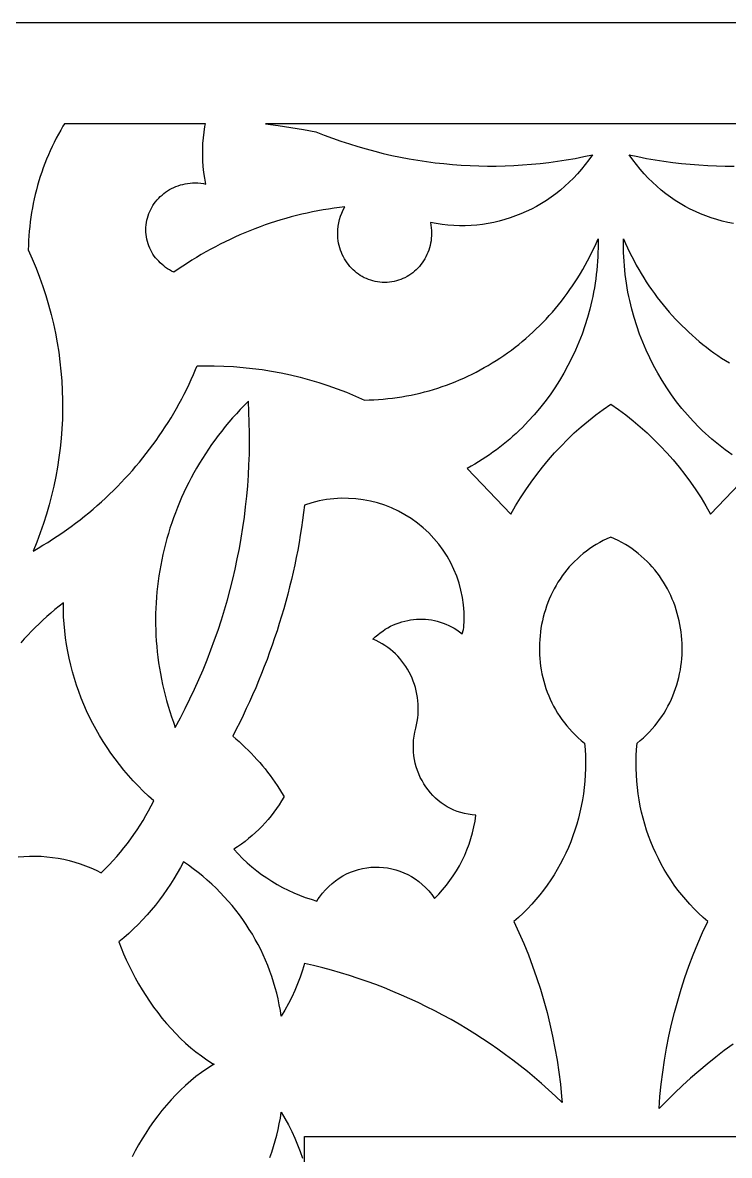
# Model space of a CAD drawing. Extents: x -1429 to -724, y 80 to 630.
# Drawn here: x -1328.2 to -1293.3, y 513.7 to 569.7 of the extents above; entities that cross this region are included whole.
import ezdxf

# ---------------------------------------------------------------- set-up
doc = ezdxf.new("R2010")
doc.units = 0
doc.layers.add('LAYER_1', color=18, linetype='CONTINUOUS')

msp = doc.modelspace()

# ---------------------------------------------------------------- linework, layer by layer
at = {"layer": 'LAYER_1'}
for points in [[(-784.299, 144.673), (-1369.299, 144.673), (-1369.299, 569.673), (-994.512, 569.673), (-784.299, 409.912)], [(-1317.275, 550.774), (-1317.471, 550.57), (-1317.663, 550.362), (-1317.851, 550.152), (-1318.034, 549.939), (-1318.213, 549.724), (-1318.388, 549.506), (-1318.558, 549.286), (-1318.724, 549.063), (-1318.885, 548.838), (-1319.042, 548.611), (-1319.195, 548.381), (-1319.343, 548.149), (-1319.486, 547.915), (-1319.625, 547.68), (-1319.76, 547.442), (-1319.89, 547.202), (-1320.016, 546.96), (-1320.137, 546.717), (-1320.254, 546.472), (-1320.366, 546.225), (-1320.473, 545.976), (-1320.576, 545.726), (-1320.674, 545.475), (-1320.768, 545.222), (-1320.857, 544.967), (-1320.941, 544.712), (-1321.021, 544.455), (-1321.096, 544.197), (-1321.166, 543.937), (-1321.232, 543.677), (-1321.293, 543.415), (-1321.349, 543.153), (-1321.401, 542.89), (-1321.448, 542.626), (-1321.49, 542.361), (-1321.527, 542.095), (-1321.559, 541.829), (-1321.587, 541.562), (-1321.61, 541.295), (-1321.628, 541.027), (-1321.641, 540.759), (-1321.649, 540.49), (-1321.653, 540.221), (-1321.651, 539.952), (-1321.645, 539.683), (-1321.634, 539.413), (-1321.617, 539.144), (-1321.596, 538.874), (-1321.57, 538.605), (-1321.539, 538.336), (-1321.503, 538.067), (-1321.462, 537.798), (-1321.416, 537.529), (-1321.365, 537.261), (-1321.309, 536.993), (-1321.248, 536.726), (-1321.182, 536.459), (-1321.111, 536.193), (-1321.035, 535.928), (-1320.953, 535.663), (-1320.867, 535.399), (-1320.775, 535.136), (-1320.678, 534.874), (-1320.428, 535.34), (-1320.187, 535.81), (-1319.954, 536.284), (-1319.73, 536.76), (-1319.515, 537.24), (-1319.308, 537.722), (-1319.111, 538.208), (-1318.921, 538.696), (-1318.741, 539.188), (-1318.57, 539.681), (-1318.407, 540.177), (-1318.253, 540.676), (-1318.108, 541.177), (-1317.972, 541.68), (-1317.845, 542.185), (-1317.727, 542.692), (-1317.618, 543.2), (-1317.517, 543.711), (-1317.426, 544.223), (-1317.344, 544.736), (-1317.271, 545.251), (-1317.207, 545.768), (-1317.152, 546.285), (-1317.107, 546.803), (-1317.07, 547.323), (-1317.043, 547.843), (-1317.025, 548.364), (-1317.016, 548.886), (-1317.017, 549.408), (-1317.027, 549.93), (-1317.046, 550.453), (-1317.074, 550.976)]]:
    msp.add_lwpolyline(points, close=True, dxfattribs=at)
for points in [[(-1282.155, 564.673), (-1316.22, 564.673), (-1315.597, 564.594), (-1314.975, 564.502), (-1314.355, 564.398), (-1313.736, 564.281), (-1313.328, 564.12), (-1312.917, 563.967), (-1312.504, 563.822), (-1312.089, 563.685), (-1311.673, 563.556), (-1311.254, 563.436), (-1310.834, 563.323), (-1310.413, 563.218), (-1309.99, 563.121), (-1309.565, 563.033), (-1309.14, 562.952), (-1308.713, 562.88), (-1308.285, 562.815), (-1307.856, 562.759), (-1307.427, 562.711), (-1306.996, 562.671), (-1306.565, 562.639), (-1306.134, 562.616), (-1305.702, 562.6), (-1305.27, 562.593), (-1304.837, 562.594), (-1304.405, 562.603), (-1303.972, 562.62), (-1303.54, 562.646), (-1303.108, 562.68), (-1302.676, 562.722), (-1302.244, 562.772), (-1301.813, 562.831), (-1301.383, 562.898), (-1300.953, 562.973), (-1300.524, 563.057), (-1300.096, 563.148), (-1300.268, 562.901), (-1300.448, 562.662), (-1300.636, 562.432), (-1300.83, 562.209), (-1301.031, 561.995), (-1301.239, 561.79), (-1301.453, 561.593), (-1301.673, 561.405), (-1301.899, 561.226), (-1302.13, 561.056), (-1302.367, 560.895), (-1302.608, 560.744), (-1302.855, 560.601), (-1303.106, 560.468), (-1303.36, 560.345), (-1303.619, 560.231), (-1303.882, 560.127), (-1304.148, 560.032), (-1304.417, 559.948), (-1304.689, 559.874), (-1304.964, 559.81), (-1305.241, 559.756), (-1305.521, 559.712), (-1305.802, 559.68), (-1306.085, 559.657), (-1306.369, 559.646), (-1306.654, 559.645), (-1306.941, 559.655), (-1307.227, 559.676), (-1307.514, 559.709), (-1307.802, 559.752), (-1308.089, 559.807), (-1308.064, 559.678), (-1308.046, 559.545), (-1308.035, 559.41), (-1308.032, 559.273), (-1308.035, 559.148), (-1308.044, 559.024), (-1308.058, 558.902), (-1308.079, 558.783), (-1308.105, 558.665), (-1308.136, 558.549), (-1308.172, 558.436), (-1308.214, 558.326), (-1308.26, 558.218), (-1308.311, 558.113), (-1308.367, 558.011), (-1308.427, 557.913), (-1308.492, 557.817), (-1308.561, 557.726), (-1308.633, 557.637), (-1308.71, 557.553), (-1308.791, 557.472), (-1308.875, 557.396), (-1308.962, 557.324), (-1309.053, 557.256), (-1309.147, 557.192), (-1309.244, 557.134), (-1309.344, 557.08), (-1309.446, 557.032), (-1309.552, 556.988), (-1309.659, 556.95), (-1309.769, 556.917), (-1309.881, 556.89), (-1309.995, 556.868), (-1310.111, 556.853), (-1310.229, 556.844), (-1310.348, 556.84), (-1310.467, 556.844), (-1310.585, 556.853), (-1310.701, 556.868), (-1310.815, 556.89), (-1310.927, 556.917), (-1311.037, 556.95), (-1311.144, 556.988), (-1311.25, 557.032), (-1311.352, 557.08), (-1311.452, 557.134), (-1311.549, 557.192), (-1311.643, 557.256), (-1311.734, 557.324), (-1311.821, 557.396), (-1311.906, 557.472), (-1311.986, 557.553), (-1312.063, 557.637), (-1312.135, 557.726), (-1312.204, 557.817), (-1312.269, 557.913), (-1312.329, 558.011), (-1312.385, 558.113), (-1312.436, 558.218), (-1312.482, 558.326), (-1312.524, 558.436), (-1312.56, 558.549), (-1312.591, 558.665), (-1312.617, 558.783), (-1312.638, 558.902), (-1312.652, 559.024), (-1312.661, 559.148), (-1312.664, 559.273), (-1312.659, 559.445), (-1312.641, 559.616), (-1312.612, 559.785), (-1312.573, 559.951), (-1312.522, 560.114), (-1312.46, 560.272), (-1312.388, 560.425), (-1312.306, 560.572), (-1312.576, 560.541), (-1312.846, 560.505), (-1313.114, 560.466), (-1313.381, 560.422), (-1313.647, 560.375), (-1313.913, 560.323), (-1314.177, 560.267), (-1314.439, 560.208), (-1314.701, 560.144), (-1314.962, 560.077), (-1315.221, 560.005), (-1315.479, 559.93), (-1315.735, 559.851), (-1315.99, 559.768), (-1316.244, 559.682), (-1316.496, 559.591), (-1316.747, 559.497), (-1316.997, 559.399), (-1317.244, 559.297), (-1317.491, 559.192), (-1317.735, 559.083), (-1317.978, 558.97), (-1318.219, 558.854), (-1318.459, 558.734), (-1318.697, 558.611), (-1318.933, 558.484), (-1319.167, 558.354), (-1319.399, 558.22), (-1319.629, 558.083), (-1319.858, 557.942), (-1320.084, 557.798), (-1320.309, 557.65), (-1320.531, 557.499), (-1320.746, 557.348), (-1320.754, 557.357), (-1320.859, 557.408), (-1320.961, 557.464), (-1321.059, 557.524), (-1321.155, 557.589), (-1321.247, 557.658), (-1321.335, 557.731), (-1321.419, 557.807), (-1321.5, 557.888), (-1321.576, 557.972), (-1321.649, 558.059), (-1321.716, 558.15), (-1321.78, 558.244), (-1321.838, 558.341), (-1321.892, 558.441), (-1321.941, 558.544), (-1321.984, 558.649), (-1322.022, 558.756), (-1322.055, 558.866), (-1322.082, 558.978), (-1322.104, 559.092), (-1322.119, 559.208), (-1322.129, 559.326), (-1322.132, 559.445), (-1322.129, 559.564), (-1322.119, 559.682), (-1322.104, 559.798), (-1322.082, 559.912), (-1322.055, 560.024), (-1322.022, 560.134), (-1321.984, 560.242), (-1321.941, 560.347), (-1321.892, 560.449), (-1321.838, 560.549), (-1321.78, 560.646), (-1321.716, 560.74), (-1321.649, 560.831), (-1321.576, 560.919), (-1321.5, 561.003), (-1321.419, 561.083), (-1321.335, 561.16), (-1321.247, 561.233), (-1321.155, 561.301), (-1321.059, 561.366), (-1320.961, 561.426), (-1320.859, 561.482), (-1320.754, 561.533), (-1320.646, 561.58), (-1320.536, 561.621), (-1320.423, 561.657), (-1320.307, 561.689), (-1320.19, 561.714), (-1320.07, 561.735), (-1319.948, 561.75), (-1319.825, 561.759), (-1319.699, 561.762), (-1319.562, 561.758), (-1319.427, 561.747), (-1319.294, 561.729), (-1319.165, 561.705), (-1319.22, 561.992), (-1319.263, 562.279), (-1319.296, 562.566), (-1319.317, 562.853), (-1319.327, 563.139), (-1319.326, 563.424), (-1319.315, 563.708), (-1319.293, 563.991), (-1319.26, 564.272), (-1319.216, 564.552), (-1319.193, 564.673), (-1326.153, 564.673), (-1326.222, 564.558), (-1326.336, 564.361), (-1326.446, 564.162), (-1326.552, 563.961), (-1326.655, 563.758), (-1326.754, 563.553), (-1326.85, 563.346), (-1326.941, 563.138), (-1327.029, 562.928), (-1327.113, 562.717), (-1327.193, 562.504), (-1327.269, 562.289), (-1327.341, 562.073), (-1327.409, 561.855), (-1327.474, 561.636), (-1327.534, 561.416), (-1327.59, 561.194), (-1327.642, 560.971), (-1327.69, 560.747), (-1327.733, 560.522), (-1327.773, 560.295), (-1327.808, 560.068), (-1327.839, 559.839), (-1327.866, 559.61), (-1327.888, 559.379), (-1327.907, 559.148), (-1327.92, 558.916), (-1327.93, 558.683), (-1327.934, 558.449), (-1327.737, 558.004), (-1327.552, 557.556), (-1327.378, 557.104), (-1327.218, 556.649), (-1327.069, 556.192), (-1326.933, 555.732), (-1326.808, 555.269), (-1326.696, 554.805), (-1326.597, 554.338), (-1326.509, 553.87), (-1326.434, 553.4), (-1326.372, 552.929), (-1326.321, 552.456), (-1326.283, 551.983), (-1326.257, 551.51), (-1326.243, 551.036), (-1326.241, 550.561), (-1326.252, 550.087), (-1326.275, 549.613), (-1326.311, 549.14), (-1326.359, 548.667), (-1326.419, 548.195), (-1326.491, 547.725), (-1326.576, 547.255), (-1326.672, 546.788), (-1326.782, 546.322), (-1326.903, 545.858), (-1327.037, 545.396), (-1327.183, 544.937), (-1327.342, 544.481), (-1327.513, 544.027), (-1327.696, 543.577), (-1327.452, 543.718), (-1327.211, 543.863), (-1326.973, 544.01), (-1326.737, 544.161), (-1326.504, 544.315), (-1326.274, 544.471), (-1326.046, 544.631), (-1325.821, 544.794), (-1325.599, 544.959), (-1325.38, 545.127), (-1325.164, 545.299), (-1324.951, 545.473), (-1324.74, 545.649), (-1324.533, 545.829), (-1324.328, 546.011), (-1324.126, 546.196), (-1323.927, 546.383), (-1323.732, 546.573), (-1323.539, 546.766), (-1323.35, 546.961), (-1323.163, 547.159), (-1322.98, 547.359), (-1322.799, 547.561), (-1322.622, 547.766), (-1322.448, 547.973), (-1322.278, 548.182), (-1322.11, 548.394), (-1321.946, 548.608), (-1321.785, 548.824), (-1321.627, 549.042), (-1321.473, 549.262), (-1321.322, 549.485), (-1321.175, 549.709), (-1321.03, 549.935), (-1320.89, 550.164), (-1320.752, 550.394), (-1320.618, 550.626), (-1320.488, 550.861), (-1320.361, 551.097), (-1320.238, 551.334), (-1320.118, 551.574), (-1320.002, 551.815), (-1319.889, 552.058), (-1319.78, 552.303), (-1319.675, 552.549), (-1319.604, 552.722), (-1319.232, 552.731), (-1318.758, 552.729), (-1318.283, 552.715), (-1317.81, 552.689), (-1317.337, 552.651), (-1316.865, 552.601), (-1316.393, 552.538), (-1315.924, 552.463), (-1315.455, 552.375), (-1314.989, 552.276), (-1314.524, 552.164), (-1314.061, 552.04), (-1313.601, 551.903), (-1313.144, 551.755), (-1312.689, 551.594), (-1312.238, 551.421), (-1311.789, 551.235), (-1311.344, 551.038), (-1311.11, 551.043), (-1310.877, 551.052), (-1310.645, 551.066), (-1310.414, 551.084), (-1310.183, 551.106), (-1309.954, 551.133), (-1309.725, 551.164), (-1309.498, 551.199), (-1309.271, 551.239), (-1309.046, 551.282), (-1308.822, 551.33), (-1308.599, 551.382), (-1308.377, 551.438), (-1308.157, 551.499), (-1307.938, 551.563), (-1307.72, 551.631), (-1307.504, 551.703), (-1307.29, 551.779), (-1307.077, 551.859), (-1306.865, 551.943), (-1306.655, 552.031), (-1306.447, 552.123), (-1306.24, 552.218), (-1306.036, 552.317), (-1305.833, 552.42), (-1305.632, 552.526), (-1305.432, 552.637), (-1305.235, 552.75), (-1305.04, 552.868), (-1304.847, 552.989), (-1304.656, 553.113), (-1304.467, 553.241), (-1304.28, 553.373), (-1304.095, 553.508), (-1303.913, 553.646), (-1303.733, 553.788), (-1303.555, 553.933), (-1303.38, 554.081), (-1303.207, 554.233), (-1303.037, 554.387), (-1302.869, 554.546), (-1302.704, 554.707), (-1302.541, 554.871), (-1302.381, 555.039), (-1302.224, 555.209), (-1302.069, 555.383), (-1301.918, 555.56), (-1301.769, 555.74), (-1301.623, 555.922), (-1301.48, 556.108), (-1301.34, 556.297), (-1301.203, 556.488), (-1301.069, 556.682), (-1300.939, 556.879), (-1300.811, 557.079), (-1300.687, 557.282), (-1300.566, 557.487), (-1300.448, 557.695), (-1300.334, 557.906), (-1300.223, 558.119), (-1300.115, 558.335), (-1300.011, 558.554), (-1299.911, 558.775), (-1299.814, 558.998), (-1299.812, 558.775), (-1299.814, 558.553), (-1299.82, 558.331), (-1299.83, 558.11), (-1299.843, 557.89), (-1299.86, 557.67), (-1299.88, 557.452), (-1299.905, 557.234), (-1299.932, 557.017), (-1299.964, 556.801), (-1299.999, 556.585), (-1300.037, 556.371), (-1300.079, 556.158), (-1300.124, 555.946), (-1300.173, 555.735), (-1300.225, 555.526), (-1300.339, 555.11), (-1300.467, 554.699), (-1300.608, 554.294), (-1300.762, 553.895), (-1300.929, 553.502), (-1301.108, 553.116), (-1301.3, 552.736), (-1301.504, 552.364), (-1301.72, 551.999), (-1301.947, 551.642), (-1302.187, 551.293), (-1302.438, 550.953), (-1302.7, 550.622), (-1302.973, 550.3), (-1303.257, 549.987), (-1303.552, 549.685), (-1303.703, 549.537), (-1303.857, 549.393), (-1304.014, 549.25), (-1304.173, 549.111), (-1304.334, 548.974), (-1304.498, 548.84), (-1304.665, 548.709), (-1304.834, 548.581), (-1305.005, 548.455), (-1305.179, 548.333), (-1305.355, 548.213), (-1305.534, 548.097), (-1305.715, 547.983), (-1305.898, 547.873), (-1306.083, 547.766), (-1306.271, 547.662), (-1304.116, 545.399), (-1303.883, 545.807), (-1303.64, 546.208), (-1303.386, 546.6), (-1303.121, 546.983), (-1302.845, 547.358), (-1302.56, 547.724), (-1302.264, 548.081), (-1301.959, 548.428), (-1301.644, 548.766), (-1301.32, 549.093), (-1300.987, 549.411), (-1300.644, 549.719), (-1300.293, 550.015), (-1299.933, 550.302), (-1299.565, 550.577), (-1299.189, 550.841), (-1299.189, 550.841), (-1299.187, 550.841), (-1299.186, 550.841), (-1299.186, 550.841), (-1298.809, 550.577), (-1298.441, 550.302), (-1298.082, 550.015), (-1297.73, 549.719), (-1297.388, 549.411), (-1297.055, 549.093), (-1296.73, 548.766), (-1296.416, 548.428), (-1296.11, 548.081), (-1295.815, 547.724), (-1295.529, 547.358), (-1295.254, 546.983), (-1294.989, 546.6), (-1294.735, 546.208), (-1294.491, 545.807), (-1294.259, 545.399), (-1292.104, 547.662)], [(-1293.133, 559.756), (-1293.411, 559.81), (-1293.685, 559.874), (-1293.957, 559.948), (-1294.227, 560.032), (-1294.493, 560.127), (-1294.755, 560.231), (-1295.014, 560.345), (-1295.269, 560.468), (-1295.52, 560.601), (-1295.766, 560.744), (-1296.008, 560.895), (-1296.244, 561.056), (-1296.476, 561.226), (-1296.702, 561.405), (-1296.922, 561.593), (-1297.136, 561.79), (-1297.343, 561.995), (-1297.545, 562.209), (-1297.739, 562.432), (-1297.926, 562.662), (-1298.106, 562.901), (-1298.279, 563.148), (-1297.851, 563.057), (-1297.422, 562.973), (-1296.992, 562.898), (-1296.562, 562.831), (-1296.131, 562.772), (-1295.699, 562.722), (-1295.267, 562.68), (-1294.835, 562.646), (-1294.402, 562.62), (-1293.97, 562.603), (-1293.537, 562.594), (-1293.105, 562.593)], [(-1293.196, 548.333), (-1293.37, 548.455), (-1293.541, 548.581), (-1293.71, 548.709), (-1293.877, 548.84), (-1294.041, 548.974), (-1294.202, 549.111), (-1294.361, 549.25), (-1294.518, 549.393), (-1294.672, 549.537), (-1294.823, 549.685), (-1295.118, 549.987), (-1295.402, 550.3), (-1295.675, 550.622), (-1295.937, 550.953), (-1296.188, 551.293), (-1296.427, 551.642), (-1296.655, 551.999), (-1296.871, 552.364), (-1297.075, 552.736), (-1297.267, 553.116), (-1297.446, 553.502), (-1297.613, 553.895), (-1297.767, 554.294), (-1297.908, 554.699), (-1298.035, 555.11), (-1298.15, 555.526), (-1298.202, 555.735), (-1298.251, 555.946), (-1298.296, 556.158), (-1298.338, 556.371), (-1298.376, 556.585), (-1298.411, 556.801), (-1298.442, 557.017), (-1298.47, 557.234), (-1298.494, 557.452), (-1298.515, 557.67), (-1298.532, 557.89), (-1298.545, 558.11), (-1298.555, 558.331), (-1298.561, 558.553), (-1298.563, 558.775), (-1298.561, 558.998), (-1298.464, 558.775), (-1298.364, 558.554), (-1298.26, 558.335), (-1298.152, 558.119), (-1298.041, 557.906), (-1297.927, 557.695), (-1297.809, 557.487), (-1297.688, 557.282), (-1297.564, 557.079), (-1297.436, 556.879), (-1297.305, 556.682), (-1297.171, 556.488), (-1297.035, 556.297), (-1296.895, 556.108), (-1296.752, 555.922), (-1296.606, 555.74), (-1296.457, 555.56), (-1296.305, 555.383), (-1296.151, 555.209), (-1295.994, 555.039), (-1295.834, 554.871), (-1295.671, 554.707), (-1295.506, 554.546), (-1295.338, 554.387), (-1295.168, 554.233), (-1294.995, 554.081), (-1294.82, 553.933), (-1294.642, 553.788), (-1294.462, 553.646), (-1294.28, 553.508), (-1294.095, 553.373), (-1293.908, 553.241), (-1293.719, 553.113), (-1293.528, 552.989), (-1293.335, 552.868)], [(-1328.437, 528.472), (-1328.153, 528.497), (-1327.87, 528.511), (-1327.586, 528.513), (-1327.303, 528.505), (-1327.021, 528.485), (-1326.74, 528.454), (-1326.461, 528.412), (-1326.183, 528.36), (-1325.909, 528.296), (-1325.637, 528.222), (-1325.368, 528.137), (-1325.103, 528.042), (-1324.841, 527.936), (-1324.584, 527.819), (-1324.331, 527.692), (-1324.133, 527.888), (-1323.94, 528.089), (-1323.751, 528.293), (-1323.568, 528.5), (-1323.388, 528.711), (-1323.214, 528.926), (-1323.044, 529.144), (-1322.879, 529.365), (-1322.719, 529.589), (-1322.564, 529.817), (-1322.414, 530.048), (-1322.269, 530.281), (-1322.129, 530.518), (-1321.994, 530.757), (-1321.864, 531), (-1321.74, 531.245), (-1322.005, 531.484), (-1322.263, 531.728), (-1322.513, 531.979), (-1322.755, 532.235), (-1322.99, 532.497), (-1323.218, 532.764), (-1323.437, 533.036), (-1323.649, 533.312), (-1323.853, 533.594), (-1324.049, 533.88), (-1324.237, 534.171), (-1324.417, 534.466), (-1324.589, 534.765), (-1324.752, 535.068), (-1324.908, 535.375), (-1325.054, 535.686), (-1325.193, 536), (-1325.323, 536.317), (-1325.444, 536.638), (-1325.556, 536.961), (-1325.66, 537.288), (-1325.755, 537.617), (-1325.841, 537.949), (-1325.918, 538.283), (-1325.986, 538.619), (-1326.045, 538.958), (-1326.095, 539.298), (-1326.136, 539.64), (-1326.167, 539.984), (-1326.189, 540.329), (-1326.201, 540.675), (-1326.204, 541.023), (-1326.413, 540.857), (-1326.618, 540.689), (-1326.82, 540.517), (-1327.018, 540.343), (-1327.213, 540.166), (-1327.404, 539.986), (-1327.592, 539.803), (-1327.776, 539.618), (-1327.956, 539.43), (-1328.133, 539.239), (-1328.306, 539.046)], [(-1316.01, 513.632), (-1315.915, 513.903), (-1315.826, 514.177), (-1315.745, 514.453), (-1315.671, 514.732), (-1315.605, 515.013), (-1315.546, 515.296), (-1315.495, 515.581), (-1315.451, 515.868), (-1315.268, 515.557), (-1315.095, 515.24), (-1314.934, 514.919), (-1314.784, 514.594), (-1314.646, 514.264), (-1314.519, 513.931), (-1314.403, 513.595)], [(-1314.299, 513.255), (-1314.299, 514.673), (-1299.187, 514.673), (-1275.815, 514.673)]]:
    msp.add_lwpolyline(points, dxfattribs=at)
msp.add_lwpolyline([(-1306.436, 539.811, 0.542001), (-1314.299, 545.85), (-1314.345, 545.478), (-1314.396, 545.108), (-1314.451, 544.738), (-1314.51, 544.368), (-1314.573, 544), (-1314.64, 543.632), (-1314.712, 543.265), (-1314.788, 542.899), (-1314.868, 542.533), (-1314.952, 542.169), (-1315.041, 541.805), (-1315.133, 541.443), (-1315.23, 541.081), (-1315.331, 540.721), (-1315.436, 540.361), (-1315.545, 540.003), (-1315.659, 539.646), (-1315.776, 539.289), (-1315.897, 538.935), (-1316.023, 538.581), (-1316.153, 538.228), (-1316.286, 537.877), (-1316.424, 537.527), (-1316.566, 537.179), (-1316.712, 536.832), (-1316.862, 536.486), (-1317.016, 536.142), (-1317.174, 535.799), (-1317.336, 535.458), (-1317.502, 535.118), (-1317.672, 534.78), (-1317.845, 534.443), (-1317.685, 534.308), (-1317.528, 534.17), (-1317.374, 534.029), (-1317.223, 533.886), (-1317.075, 533.741), (-1316.93, 533.593), (-1316.787, 533.443), (-1316.648, 533.291), (-1316.513, 533.136), (-1316.38, 532.98), (-1316.25, 532.821), (-1316.124, 532.66), (-1316.001, 532.497), (-1315.881, 532.332), (-1315.764, 532.165), (-1315.65, 531.996), (-1315.54, 531.825), (-1315.433, 531.653), (-1315.33, 531.478), (-1315.311, 531.445), (-1315.318, 531.432), (-1315.435, 531.238), (-1315.557, 531.049), (-1315.685, 530.863), (-1315.818, 530.681), (-1315.956, 530.503), (-1316.099, 530.329), (-1316.247, 530.16), (-1316.4, 529.995), (-1316.558, 529.835), (-1316.72, 529.679), (-1316.888, 529.528), (-1317.06, 529.382), (-1317.236, 529.242), (-1317.417, 529.106), (-1317.603, 528.976), (-1317.792, 528.851), (-1317.58, 528.623), (-1317.361, 528.403), (-1317.135, 528.192), (-1316.902, 527.99), (-1316.663, 527.796), (-1316.418, 527.612), (-1316.167, 527.437), (-1315.911, 527.271), (-1315.649, 527.114), (-1315.382, 526.968), (-1315.111, 526.831), (-1314.834, 526.704), (-1314.553, 526.587), (-1314.268, 526.48), (-1313.98, 526.384), (-1313.687, 526.298), (-1313.623, 526.398), (-1313.556, 526.496), (-1313.415, 526.682), (-1313.266, 526.855), (-1313.109, 527.016), (-1312.945, 527.165), (-1312.774, 527.301), (-1312.596, 527.424), (-1312.413, 527.535), (-1312.225, 527.634), (-1312.033, 527.72), (-1311.837, 527.794), (-1311.637, 527.855), (-1311.435, 527.904), (-1311.231, 527.94), (-1311.025, 527.964), (-1310.819, 527.975), (-1310.612, 527.973), (-1310.406, 527.959), (-1310.2, 527.932), (-1309.996, 527.892), (-1309.794, 527.84), (-1309.595, 527.776), (-1309.4, 527.698), (-1309.208, 527.608), (-1309.02, 527.505), (-1308.838, 527.39), (-1308.661, 527.262), (-1308.491, 527.121), (-1308.328, 526.967), (-1308.172, 526.8), (-1308.097, 526.712), (-1308.024, 526.621), (-1307.953, 526.527), (-1307.884, 526.429), (-1307.68, 526.636), (-1307.485, 526.851), (-1307.3, 527.075), (-1307.124, 527.306), (-1306.958, 527.544), (-1306.803, 527.789), (-1306.657, 528.041), (-1306.523, 528.299), (-1306.398, 528.563), (-1306.285, 528.832), (-1306.182, 529.106), (-1306.091, 529.385), (-1306.011, 529.668), (-1305.943, 529.956), (-1305.886, 530.247), (-1305.841, 530.541), (-1306.034, 530.556), (-1306.222, 530.581), (-1306.407, 530.618), (-1306.587, 530.666), (-1306.762, 530.724), (-1306.933, 530.791), (-1307.098, 530.868), (-1307.258, 530.955), (-1307.412, 531.05), (-1307.561, 531.154), (-1307.703, 531.265), (-1307.839, 531.385), (-1307.968, 531.511), (-1308.09, 531.645), (-1308.205, 531.785), (-1308.312, 531.932), (-1308.412, 532.085), (-1308.504, 532.243), (-1308.587, 532.406), (-1308.663, 532.574), (-1308.729, 532.746), (-1308.787, 532.922), (-1308.835, 533.102), (-1308.874, 533.286), (-1308.903, 533.472), (-1308.922, 533.661), (-1308.931, 533.852), (-1308.929, 534.045), (-1308.917, 534.24), (-1308.893, 534.436), (-1308.859, 534.632), (-1308.812, 534.829), (-1308.772, 535), (-1308.739, 535.17), (-1308.715, 535.341), (-1308.698, 535.512), (-1308.689, 535.682), (-1308.687, 535.851), (-1308.693, 536.02), (-1308.706, 536.187), (-1308.727, 536.353), (-1308.754, 536.517), (-1308.789, 536.68), (-1308.83, 536.84), (-1308.878, 536.997), (-1308.933, 537.153), (-1308.994, 537.305), (-1309.062, 537.454), (-1309.136, 537.6), (-1309.216, 537.742), (-1309.302, 537.881), (-1309.394, 538.015), (-1309.492, 538.146), (-1309.596, 538.271), (-1309.705, 538.392), (-1309.82, 538.508), (-1309.94, 538.619), (-1310.066, 538.724), (-1310.197, 538.823), (-1310.332, 538.917), (-1310.473, 539.004), (-1310.618, 539.085), (-1310.768, 539.159), (-1310.923, 539.226), (-1310.808, 539.337), (-1310.69, 539.441), (-1310.568, 539.539), (-1310.444, 539.63), (-1310.316, 539.715), (-1310.185, 539.793), (-1310.052, 539.865), (-1309.916, 539.93), (-1309.778, 539.989), (-1309.639, 540.041), (-1309.497, 540.086), (-1309.354, 540.125), (-1309.21, 540.158), (-1309.065, 540.183), (-1308.919, 540.202), (-1308.773, 540.215), (-1308.626, 540.22), (-1308.479, 540.219), (-1308.332, 540.212), (-1308.185, 540.197), (-1308.039, 540.176), (-1307.894, 540.148), (-1307.749, 540.114), (-1307.606, 540.072), (-1307.464, 540.024), (-1307.324, 539.969), (-1307.185, 539.908), (-1307.049, 539.839), (-1306.914, 539.764), (-1306.783, 539.682), (-1306.654, 539.593), (-1306.528, 539.497), (-1306.463, 539.706)], format="xyb", close=True, dxfattribs=at)
msp.add_lwpolyline([(-1293.155, 519.229), (-1293.586, 518.909), (-1294.011, 518.581), (-1294.429, 518.244), (-1294.842, 517.898), (-1295.248, 517.544), (-1295.648, 517.182), (-1296.041, 516.811), (-1296.427, 516.433), (-1296.807, 516.046), (-1296.76, 516.648), (-1296.699, 517.248), (-1296.624, 517.846), (-1296.535, 518.441), (-1296.433, 519.034), (-1296.316, 519.623), (-1296.186, 520.209), (-1296.042, 520.791), (-1295.884, 521.37), (-1295.713, 521.944), (-1295.528, 522.514), (-1295.33, 523.079), (-1295.119, 523.639), (-1294.894, 524.194), (-1294.656, 524.743), (-1294.405, 525.287), (-1294.636, 525.49), (-1294.861, 525.7), (-1295.078, 525.916), (-1295.287, 526.139), (-1295.49, 526.367), (-1295.685, 526.602), (-1295.873, 526.842), (-1296.053, 527.088), (-1296.225, 527.339), (-1296.39, 527.595), (-1296.546, 527.856), (-1296.695, 528.122), (-1296.836, 528.392), (-1296.969, 528.666), (-1297.094, 528.944), (-1297.211, 529.227), (-1297.319, 529.512), (-1297.419, 529.802), (-1297.51, 530.094), (-1297.593, 530.39), (-1297.667, 530.688), (-1297.733, 530.989), (-1297.789, 531.292), (-1297.837, 531.597), (-1297.876, 531.905), (-1297.906, 532.214), (-1297.926, 532.524), (-1297.938, 532.836), (-1297.94, 533.149), (-1297.933, 533.464), (-1297.916, 533.778), (-1297.89, 534.094), (-1297.73, 534.226), (-1297.575, 534.362), (-1297.427, 534.502), (-1297.285, 534.647), (-1297.15, 534.794), (-1297.02, 534.945), (-1296.896, 535.1), (-1296.779, 535.258), (-1296.667, 535.418), (-1296.561, 535.582), (-1296.462, 535.748), (-1296.368, 535.917), (-1296.281, 536.088), (-1296.199, 536.262), (-1296.123, 536.437), (-1296.053, 536.615), (-1295.989, 536.794), (-1295.931, 536.974), (-1295.878, 537.157), (-1295.831, 537.34), (-1295.791, 537.525), (-1295.755, 537.71), (-1295.726, 537.896), (-1295.702, 538.083), (-1295.684, 538.271), (-1295.672, 538.458), (-1295.665, 538.646), (-1295.664, 538.834), (-1295.669, 539.022), (-1295.679, 539.209), (-1295.694, 539.396), (-1295.716, 539.583), (-1295.742, 539.768), (-1295.774, 539.953), (-1295.812, 540.136), (-1295.855, 540.319), (-1295.904, 540.499), (-1295.958, 540.679), (-1296.017, 540.856), (-1296.082, 541.032), (-1296.152, 541.205), (-1296.227, 541.377), (-1296.308, 541.546), (-1296.393, 541.712), (-1296.485, 541.876), (-1296.581, 542.037), (-1296.683, 542.195), (-1296.789, 542.349), (-1296.901, 542.501), (-1297.018, 542.649), (-1297.141, 542.793), (-1297.268, 542.933), (-1297.4, 543.07), (-1297.538, 543.202), (-1297.68, 543.331), (-1297.828, 543.454), (-1297.98, 543.573), (-1298.138, 543.688), (-1298.3, 543.797), (-1298.468, 543.902), (-1298.64, 544.001), (-1298.817, 544.095), (-1298.999, 544.183), (-1299.187, 544.266), (-1299.376, 544.183), (-1299.558, 544.095), (-1299.735, 544.001), (-1299.907, 543.902), (-1300.074, 543.797), (-1300.237, 543.688), (-1300.394, 543.573), (-1300.547, 543.454), (-1300.694, 543.331), (-1300.837, 543.202), (-1300.974, 543.07), (-1301.107, 542.933), (-1301.234, 542.793), (-1301.356, 542.649), (-1301.473, 542.501), (-1301.585, 542.349), (-1301.692, 542.195), (-1301.794, 542.037), (-1301.89, 541.876), (-1301.981, 541.712), (-1302.067, 541.546), (-1302.148, 541.377), (-1302.223, 541.205), (-1302.293, 541.032), (-1302.358, 540.856), (-1302.417, 540.679), (-1302.471, 540.499), (-1302.52, 540.319), (-1302.563, 540.136), (-1302.6, 539.953), (-1302.632, 539.768), (-1302.659, 539.583), (-1302.68, 539.396), (-1302.696, 539.209), (-1302.706, 539.022), (-1302.711, 538.834), (-1302.709, 538.646), (-1302.703, 538.458), (-1302.69, 538.271), (-1302.672, 538.083), (-1302.649, 537.896), (-1302.619, 537.71), (-1302.584, 537.525), (-1302.543, 537.34), (-1302.497, 537.157), (-1302.444, 536.974), (-1302.386, 536.794), (-1302.322, 536.615), (-1302.252, 536.437), (-1302.176, 536.262), (-1302.094, 536.088), (-1302.007, 535.917), (-1301.913, 535.748), (-1301.813, 535.582), (-1301.708, 535.418), (-1301.596, 535.258), (-1301.479, 535.1), (-1301.355, 534.945), (-1301.225, 534.794), (-1301.089, 534.647), (-1300.947, 534.502), (-1300.799, 534.362), (-1300.645, 534.226), (-1300.485, 534.094), (-1300.459, 533.778), (-1300.442, 533.464), (-1300.435, 533.149), (-1300.437, 532.836), (-1300.448, 532.524), (-1300.469, 532.214), (-1300.499, 531.905), (-1300.538, 531.597), (-1300.586, 531.292), (-1300.642, 530.989), (-1300.708, 530.688), (-1300.782, 530.39), (-1300.865, 530.094), (-1300.956, 529.802), (-1301.056, 529.512), (-1301.164, 529.227), (-1301.281, 528.944), (-1301.405, 528.666), (-1301.538, 528.392), (-1301.679, 528.122), (-1301.828, 527.856), (-1301.985, 527.595), (-1302.15, 527.339), (-1302.322, 527.088), (-1302.502, 526.842), (-1302.69, 526.602), (-1302.885, 526.367), (-1303.087, 526.139), (-1303.297, 525.916), (-1303.514, 525.7), (-1303.738, 525.49), (-1303.97, 525.287), (-1303.718, 524.743), (-1303.481, 524.194), (-1303.256, 523.639), (-1303.044, 523.079), (-1302.846, 522.514), (-1302.662, 521.944), (-1302.491, 521.37), (-1302.333, 520.791), (-1302.189, 520.209), (-1302.059, 519.623), (-1301.942, 519.034), (-1301.839, 518.441), (-1301.75, 517.846), (-1301.676, 517.248), (-1301.615, 516.648), (-1301.591, 516.347, 0.138161), (-1314.299, 523.217), (-1314.403, 522.878), (-1314.519, 522.541), (-1314.646, 522.208), (-1314.784, 521.879), (-1314.934, 521.553), (-1315.095, 521.232), (-1315.268, 520.916), (-1315.451, 520.604), (-1315.495, 520.891), (-1315.546, 521.176), (-1315.605, 521.46), (-1315.671, 521.741), (-1315.745, 522.019), (-1315.826, 522.296), (-1315.915, 522.57), (-1316.01, 522.841), (-1316.113, 523.109), (-1316.223, 523.375), (-1316.34, 523.637), (-1316.464, 523.897), (-1316.595, 524.153), (-1316.733, 524.405), (-1316.877, 524.654), (-1317.028, 524.9), (-1317.185, 525.142), (-1317.349, 525.38), (-1317.519, 525.614), (-1317.696, 525.844), (-1317.879, 526.069), (-1318.068, 526.29), (-1318.263, 526.507), (-1318.464, 526.719), (-1318.67, 526.927), (-1318.883, 527.129), (-1319.102, 527.327), (-1319.326, 527.519), (-1319.556, 527.707), (-1319.791, 527.889), (-1320.032, 528.065), (-1320.278, 528.236), (-1320.426, 527.954), (-1320.581, 527.676), (-1320.744, 527.402), (-1320.913, 527.133), (-1321.09, 526.867), (-1321.273, 526.607), (-1321.464, 526.351), (-1321.661, 526.099), (-1321.865, 525.853), (-1322.075, 525.611), (-1322.292, 525.375), (-1322.515, 525.144), (-1322.744, 524.918), (-1322.98, 524.698), (-1323.221, 524.484), (-1323.469, 524.275), (-1323.356, 523.982), (-1323.234, 523.688), (-1323.104, 523.392), (-1322.964, 523.095), (-1322.816, 522.799), (-1322.659, 522.504), (-1322.493, 522.21), (-1322.32, 521.919), (-1322.139, 521.63), (-1321.949, 521.345), (-1321.752, 521.064), (-1321.548, 520.789), (-1321.336, 520.519), (-1321.117, 520.255), (-1320.89, 519.998), (-1320.657, 519.749), (-1320.417, 519.509), (-1320.17, 519.278), (-1319.917, 519.056), (-1319.658, 518.845), (-1319.393, 518.646), (-1319.121, 518.458), (-1318.844, 518.282), (-1318.765, 518.236), (-1318.844, 518.19), (-1319.121, 518.015), (-1319.393, 517.827), (-1319.658, 517.627), (-1319.917, 517.416), (-1320.17, 517.195), (-1320.417, 516.963), (-1320.657, 516.723), (-1320.89, 516.474), (-1321.117, 516.217), (-1321.336, 515.954), (-1321.548, 515.684), (-1321.752, 515.408), (-1321.949, 515.127), (-1322.139, 514.842), (-1322.32, 514.554), (-1322.493, 514.262), (-1322.659, 513.968), (-1322.816, 513.673)], format="xyb", dxfattribs=at)

doc.saveas('drawing.dxf')
